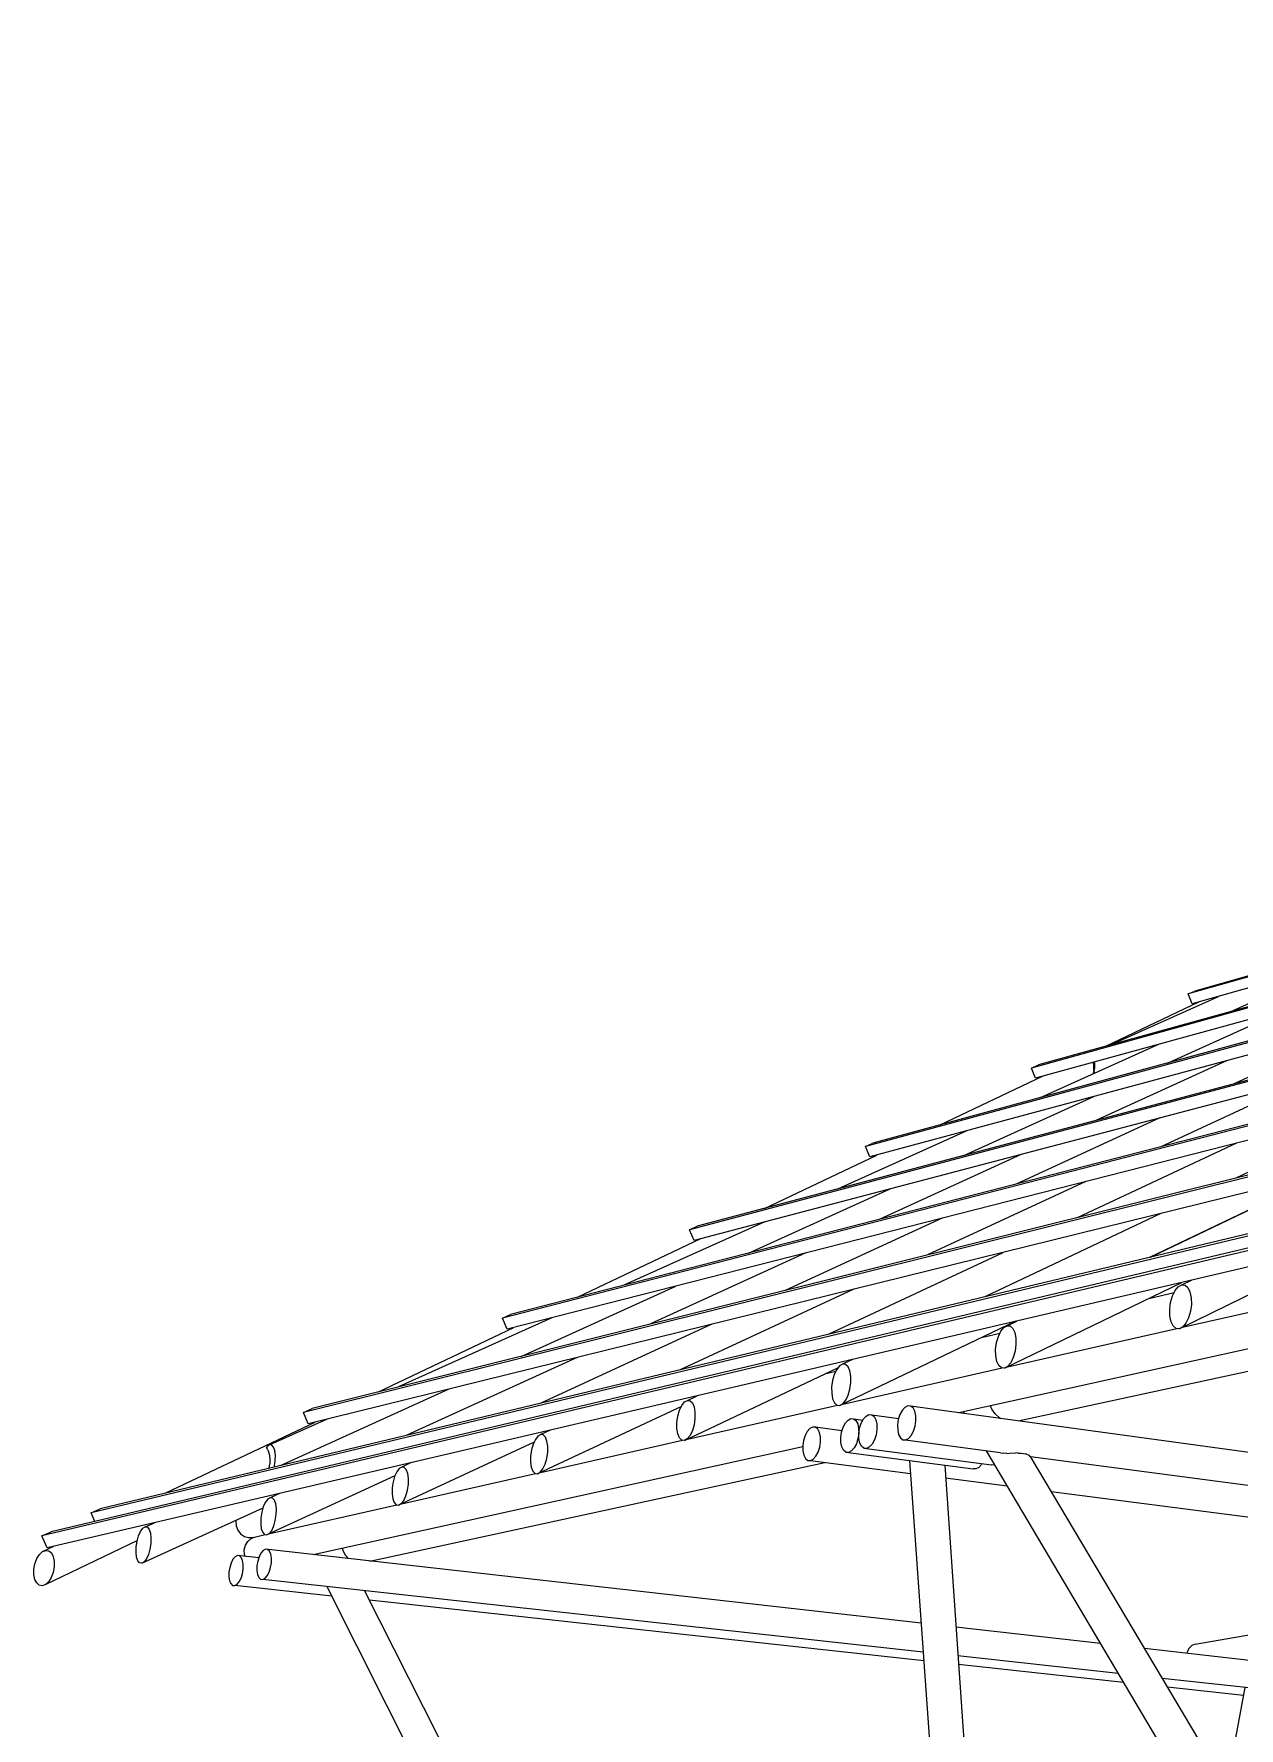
# Model space of a CAD drawing. Header units: millimetres. Extents: x -71878 to 121433, y -67383 to 83273.
# Drawn here: x -71878 to -53653, y 56076 to 81700 of the extents above; entities that cross this region are included whole.
import ezdxf

# ---------------------------------------------------------------- set-up
doc = ezdxf.new("R2010")
doc.units = ezdxf.units.MM
doc.header["$MEASUREMENT"] = 0
for name, color, linetype in [('COLUMNAS', 7, 'Continuous'), ('ENTIRADO', 7, 'Continuous'), ('Vigas', 7, 'Continuous')]:
    doc.layers.add(name, color=color, linetype=linetype)
for name, color, linetype, lineweight in [('COLUMNAS_Pluma_Nº__1', 7, 'Continuous', 0), ('ENTIRADO_Pluma_Nº__21', 7, 'Continuous', 5), ('Vigas_Pluma_Nº__21', 7, 'Continuous', 5)]:
    doc.layers.add(name, color=color, linetype=linetype, lineweight=lineweight)

# ---------------------------------------------------------------- blocks, each defined once
blk = doc.blocks.new('Elem Sección_5_3')
at = {"layer": 'COLUMNAS_Pluma_Nº__1', "linetype": 'Continuous'}
for p, q in [((-27223, -9047), (-27208, -9072)), ((-26873, -9638), (-19597, -21919)), ((-26206, -9724), (-19585, -20865)), ((-18666, -22411), (-18644, -22447)), ((-18681, -23465), (-13743, -31802)), ((-18026, -23487), (-13216, -31580)), ((-13717, -31806), (-13743, -31802)), ((-13661, -31808), (-13717, -31806)), ((-13581, -31810), (-13661, -31808)), ((-13485, -31811), (-13581, -31810)), ((-13382, -31811), (-13485, -31811)), ((-13281, -31810), (-13382, -31811)), ((-13194, -31808), (-13281, -31810)), ((-13152, -31807), (-13194, -31808))]:
    blk.add_line(p, q, dxfattribs=at)
blk = doc.blocks.new('Elem Sección_35_3')
at = {"layer": 'Vigas_Pluma_Nº__21', "linetype": 'Continuous'}
for p, q in [((-38230, -11240), (-38263, -11279)), ((-38196, -11221), (-38230, -11240)), ((-38164, -11225), (-38196, -11221)), ((-37874, -11258), (-38196, -11221)), ((-38137, -11251), (-38164, -11225)), ((-38117, -11296), (-38137, -11251)), ((-38324, -11473), (-38325, -11542)), ((-38312, -11401), (-38324, -11473)), ((-38291, -11335), (-38312, -11401)), ((-38263, -11279), (-38291, -11335)), ((-38141, -11564), (-38120, -11497)), ((-38120, -11497), (-38109, -11425)), ((-38108, -11356), (-38117, -11296)), ((-38109, -11425), (-38108, -11356)), ((-38325, -11542), (-38315, -11602)), ((-38315, -11602), (-38296, -11647)), ((-38296, -11647), (-38269, -11673)), ((-38269, -11673), (-38237, -11677)), ((-38237, -11677), (-38203, -11658)), ((-36770, -11837), (-38237, -11677)), ((-38203, -11658), (-38170, -11620)), ((-38170, -11620), (-38141, -11564)), ((-27818, -12812), (-36201, -11899)), ((-24797, -13141), (-27293, -12869)), ((-22985, -13339), (-24132, -13214))]:
    blk.add_line(p, q, dxfattribs=at)
blk = doc.blocks.new('Elem Sección_36_3')
at = {"layer": 'Vigas_Pluma_Nº__21', "linetype": 'Continuous'}
for p, q in [((-29036, -9280), (-29002, -9217)), ((-29002, -9217), (-28962, -9172)), ((-28962, -9172), (-28919, -9151)), ((-28919, -9151), (-28878, -9154)), ((-28878, -9154), (-28843, -9181)), ((-28878, -9154), (-28739, -9172)), ((-28843, -9181), (-28816, -9231)), ((-29072, -9435), (-29060, -9355)), ((-29071, -9513), (-29072, -9435)), ((-29060, -9355), (-29036, -9280)), ((-28812, -9456), (-28837, -9531)), ((-28816, -9231), (-28802, -9298)), ((-28800, -9375), (-28812, -9456)), ((-28802, -9298), (-28800, -9375)), ((-29057, -9579), (-29071, -9513)), ((-29031, -9629), (-29057, -9579)), ((-28995, -9657), (-29031, -9629)), ((-28954, -9661), (-28995, -9657)), ((-28995, -9657), (-27070, -9909)), ((-28911, -9639), (-28954, -9661)), ((-28871, -9594), (-28911, -9639)), ((-28837, -9531), (-28871, -9594)), ((-27028, -9912), (-27070, -9909)), ((-26985, -9891), (-27028, -9912)), ((-26945, -9847), (-26985, -9891)), ((-26937, -9833), (-26945, -9847))]:
    blk.add_line(p, q, dxfattribs=at)
blk = doc.blocks.new('Elem Sección_37_3')
at = {"layer": 'Vigas_Pluma_Nº__21', "linetype": 'Continuous'}
for p, q in [((-29611, -9408), (-29635, -9482)), ((-29578, -9345), (-29611, -9408)), ((-29538, -9301), (-29578, -9345)), ((-29496, -9279), (-29538, -9301)), ((-29455, -9282), (-29496, -9279)), ((-29054, -9336), (-29455, -9282)), ((-29420, -9310), (-29455, -9282)), ((-29394, -9359), (-29420, -9310)), ((-29380, -9426), (-29394, -9359)), ((-29379, -9503), (-29380, -9426)), ((-29635, -9482), (-29647, -9562)), ((-29647, -9562), (-29646, -9639)), ((-29646, -9639), (-29632, -9705)), ((-29632, -9705), (-29606, -9755)), ((-29488, -9764), (-29449, -9720)), ((-29449, -9720), (-29415, -9658)), ((-29415, -9658), (-29391, -9583)), ((-29391, -9583), (-29379, -9503)), ((-29606, -9755), (-29571, -9782)), ((-28017, -9984), (-29571, -9782)), ((-29571, -9782), (-29531, -9786)), ((-29531, -9786), (-29488, -9764)), ((-26556, -10173), (-27487, -10052)), ((-20071, -11012), (-25889, -10259))]:
    blk.add_line(p, q, dxfattribs=at)
blk = doc.blocks.new('Elem Sección_41_3')
at = {"layer": 'Vigas_Pluma_Nº__21', "linetype": 'Continuous'}
for p, q in [((-21633, -7817), (-27288, -9061)), ((-29647, -9580), (-37049, -11209)), ((-38076, -11067), (-38040, -11007)), ((-38040, -11007), (-37988, -10963)), ((-37988, -10963), (-37938, -10942)), ((-38093, -11135), (-38076, -11067)), ((-38089, -11206), (-38093, -11135)), ((-38078, -11235), (-38089, -11206))]:
    blk.add_line(p, q, dxfattribs=at)
blk = doc.blocks.new('Elem Sección_42_3')
at = {"layer": 'Vigas_Pluma_Nº__21', "linetype": 'Continuous'}
for p, q in [((-26389, -9184), (-21608, -8150)), ((-26788, -9010), (-26807, -8955)), ((-26739, -9080), (-26788, -9010)), ((-26671, -9139), (-26739, -9080)), ((-26671, -9139), (-26656, -9147)), ((-26654, -9148), (-26656, -9147)), ((-36196, -11305), (-29311, -9816)), ((-36591, -11160), (-36609, -11112)), ((-36556, -11224), (-36591, -11160)), ((-36556, -11224), (-36529, -11258)), ((-36523, -11268), (-36529, -11258))]:
    blk.add_line(p, q, dxfattribs=at)
blk = doc.blocks.new('Elem Sección_44_3')
at = {"layer": 'Vigas_Pluma_Nº__21', "linetype": 'Continuous'}
for p, q in [((-23714, -12561), (-20026, -11928)), ((-23833, -12679), (-23838, -12702)), ((-23805, -12625), (-23833, -12679)), ((-23764, -12584), (-23805, -12625)), ((-23714, -12561), (-23764, -12584))]:
    blk.add_line(p, q, dxfattribs=at)
blk = doc.blocks.new('Elem Sección_49_3')
at = {"layer": 'Vigas_Pluma_Nº__21', "linetype": 'Continuous'}
for p, q in [((-37868, -11241), (-37889, -11308)), ((-37840, -11185), (-37868, -11241)), ((-37807, -11145), (-37840, -11185)), ((-37772, -11127), (-37807, -11145)), ((-27858, -12247), (-37772, -11127)), ((-37739, -11131), (-37772, -11127)), ((-37712, -11156), (-37739, -11131)), ((-37692, -11202), (-37712, -11156)), ((-37683, -11262), (-37692, -11202)), ((-37683, -11332), (-37683, -11262)), ((-37901, -11379), (-37902, -11449)), ((-37902, -11449), (-37892, -11509)), ((-37889, -11308), (-37901, -11379)), ((-37892, -11509), (-37873, -11555)), ((-37778, -11566), (-37745, -11527)), ((-37745, -11527), (-37716, -11471)), ((-37716, -11471), (-37695, -11404)), ((-37695, -11404), (-37683, -11332)), ((-37873, -11555), (-37845, -11581)), ((-37845, -11581), (-37813, -11585)), ((-37813, -11585), (-37778, -11566)), ((-27827, -12682), (-37813, -11585)), ((-25145, -12554), (-27332, -12307)), ((-24877, -13006), (-27302, -12740)), ((-19966, -13139), (-24480, -12629)), ((-22807, -13234), (-24212, -13079))]:
    blk.add_line(p, q, dxfattribs=at)
blk = doc.blocks.new('Elem Sección_56_3')
at = {"layer": 'Vigas_Pluma_Nº__21', "linetype": 'Continuous'}
for p, q in [((-25066, -3519), (-23656, -2848)), ((-25246, -3800), (-25254, -3762)), ((-25245, -3869), (-25246, -3800)), ((-27570, -4709), (-26023, -3974)), ((-25245, -3869), (-25254, -3936)), ((-30227, -5973), (-28529, -5165)), ((-33053, -7316), (-31188, -6429)), ((-36064, -8747), (-34014, -7773)), ((-39278, -10275), (-37022, -9203)), ((-37734, -9623), (-37757, -9590)), ((-37734, -9623), (-37715, -9681)), ((-37715, -9681), (-37706, -9753)), ((-37718, -9902), (-37708, -9833)), ((-37706, -9753), (-37708, -9833)), ((-41097, -11659), (-39711, -10993)), ((-41258, -11345), (-41229, -11268)), ((-41229, -11268), (-41189, -11205)), ((-41189, -11205), (-41143, -11162)), ((-41143, -11162), (-40974, -11081)), ((-41143, -11162), (-41094, -11143)), ((-41094, -11143), (-41048, -11150)), ((-41048, -11150), (-41009, -11183)), ((-41009, -11183), (-40980, -11238)), ((-40980, -11238), (-40966, -11310)), ((-41274, -11510), (-41273, -11429)), ((-41259, -11582), (-41274, -11510)), ((-41273, -11429), (-41258, -11345)), ((-40982, -11476), (-41011, -11553)), ((-40966, -11392), (-40982, -11476)), ((-40966, -11310), (-40966, -11392)), ((-41231, -11637), (-41259, -11582)), ((-41192, -11670), (-41231, -11637)), ((-41146, -11678), (-41192, -11670)), ((-41097, -11659), (-41146, -11678)), ((-41050, -11616), (-41097, -11659)), ((-41011, -11553), (-41050, -11616))]:
    blk.add_line(p, q, dxfattribs=at)
blk = doc.blocks.new('Elem Sección_57_3')
at = {"layer": 'Vigas_Pluma_Nº__21', "linetype": 'Continuous'}
for p, q in [((-23907, -7769), (-21183, -7153)), ((-24416, -7334), (-24031, -7245)), ((-26923, -7917), (-26665, -7857)), ((-26551, -8367), (-23992, -7788)), ((-29291, -8468), (-29147, -8434)), ((-29041, -8930), (-26633, -8385)), ((-31391, -9462), (-29121, -8948)), ((-31531, -8988), (-31489, -8979)), ((-33612, -9964), (-31468, -9479)), ((-35714, -10439), (-33687, -9981)), ((-37707, -10890), (-35787, -10456)), ((-38216, -10685), (-38220, -10701)), ((-38220, -10701), (-38216, -10772)), ((-38216, -10772), (-38191, -10838)), ((-38191, -10838), (-38148, -10893)), ((-38148, -10893), (-38091, -10932)), ((-38091, -10932), (-38026, -10951)), ((-38026, -10951), (-37958, -10947)), ((-37958, -10947), (-37778, -10906))]:
    blk.add_line(p, q, dxfattribs=at)
blk = doc.blocks.new('Elem Sección_61_3')
at = {"layer": 'Vigas_Pluma_Nº__21', "linetype": 'Continuous'}
for p, q in [((-28058, -8958), (-28102, -8981)), ((-28016, -8961), (-28058, -8958)), ((-27980, -8989), (-28016, -8961)), ((-20119, -10042), (-28016, -8961)), ((-28202, -9165), (-28214, -9246)), ((-28177, -9089), (-28202, -9165)), ((-28143, -9026), (-28177, -9089)), ((-28102, -8981), (-28143, -9026)), ((-27953, -9039), (-27980, -8989)), ((-27938, -9107), (-27953, -9039)), ((-27948, -9266), (-27936, -9185)), ((-27936, -9185), (-27938, -9107)), ((-28214, -9246), (-28212, -9324)), ((-28212, -9324), (-28197, -9392)), ((-28197, -9392), (-28170, -9442)), ((-28170, -9442), (-28134, -9470)), ((-28134, -9470), (-28092, -9473)), ((-26657, -9667), (-28134, -9470)), ((-28092, -9473), (-28048, -9451)), ((-28048, -9451), (-28007, -9406)), ((-28007, -9406), (-27973, -9343)), ((-27973, -9343), (-27948, -9266)), ((-26657, -9667), (-26618, -9671)), ((-26561, -9677), (-26618, -9671)), ((-26561, -9677), (-26520, -9673)), ((-26520, -9673), (-26428, -9670)), ((-26396, -9672), (-26428, -9670)), ((-26396, -9672), (-26344, -9671)), ((-26344, -9671), (-26274, -9685)), ((-26266, -9689), (-26274, -9685)), ((-26266, -9689), (-26226, -9704)), ((-26207, -9724), (-26226, -9704)), ((-26207, -9724), (-26206, -9724)), ((-20095, -10539), (-26205, -9727))]:
    blk.add_line(p, q, dxfattribs=at)
blk = doc.blocks.new('Elem Sección_62_3')
at = {"layer": 'Vigas_Pluma_Nº__21', "linetype": 'Continuous'}
for p, q in [((-28788, -9295), (-28764, -9220)), ((-28764, -9220), (-28730, -9156)), ((-28730, -9156), (-28689, -9112)), ((-28689, -9112), (-28646, -9090)), ((-28646, -9090), (-28605, -9093)), ((-28605, -9093), (-28569, -9121)), ((-28605, -9093), (-28196, -9148)), ((-28569, -9121), (-28543, -9170)), ((-28543, -9170), (-28528, -9237)), ((-28800, -9375), (-28788, -9295)), ((-28799, -9453), (-28800, -9375)), ((-28784, -9520), (-28799, -9453)), ((-28563, -9471), (-28597, -9535)), ((-28539, -9396), (-28563, -9471)), ((-28526, -9315), (-28539, -9396)), ((-28528, -9237), (-28526, -9315)), ((-28758, -9570), (-28784, -9520)), ((-28722, -9598), (-28758, -9570)), ((-28681, -9601), (-28722, -9598)), ((-28722, -9598), (-26795, -9851)), ((-28638, -9579), (-28681, -9601)), ((-28597, -9535), (-28638, -9579)), ((-26753, -9855), (-26795, -9851)), ((-26746, -9851), (-26753, -9855))]:
    blk.add_line(p, q, dxfattribs=at)
blk = doc.blocks.new('Elem Sección_165_3')
at = {"layer": 'COLUMNAS_Pluma_Nº__1', "linetype": 'Continuous'}
for p, q in [((-28031, -9783), (-27166, -22078)), ((-27501, -9853), (-26652, -22169)), ((-26508, -24261), (-26499, -24385)), ((-26429, -25412), (-26391, -25958)), ((-26779, -27580), (-26773, -27676)), ((-26731, -28261), (-26693, -28801)), ((-26672, -29111), (-26662, -29253)), ((-26526, -31188), (-26520, -31273)), ((-26503, -31276), (-26520, -31273)), ((-26464, -31277), (-26503, -31276)), ((-26457, -31278), (-26464, -31277))]:
    blk.add_line(p, q, dxfattribs=at)
blk = doc.blocks.new('Elem Sección_167_3')
at = {"layer": 'COLUMNAS_Pluma_Nº__1', "linetype": 'Continuous'}
for p, q in [((-36843, -11691), (-33558, -18212)), ((-36274, -11754), (-32735, -18759)), ((-32489, -19246), (-32079, -20057)), ((-31988, -21326), (-31569, -22158)), ((-30038, -25196), (-29833, -25602)), ((-29681, -25904), (-29445, -26373)), ((-29297, -26666), (-29215, -26828)), ((-28646, -26852), (-28574, -26996)), ((-28841, -27572), (-28790, -27672)), ((-27982, -29275), (-26984, -31255)), ((-26961, -31257), (-26984, -31255)), ((-26912, -31259), (-26961, -31257)), ((-26843, -31260), (-26912, -31259)), ((-26760, -31260), (-26843, -31260)), ((-26672, -31260), (-26760, -31260)), ((-26587, -31259), (-26672, -31260)), ((-26521, -31257), (-26587, -31259))]:
    blk.add_line(p, q, dxfattribs=at)
blk = doc.blocks.new('Elem Sección_168_3')
at = {"layer": 'COLUMNAS_Pluma_Nº__1', "linetype": 'Continuous'}
for p, q in [((-21334, -6509), (-21354, -6623)), ((-21629, -8155), (-21644, -8236)), ((-22054, -8247), (-22327, -9740)), ((-21665, -8354), (-21923, -9795)), ((-22502, -10697), (-22815, -12407)), ((-22095, -10750), (-22379, -12332)), ((-22457, -12766), (-22473, -12856)), ((-22963, -13217), (-23238, -14719)), ((-22546, -13262), (-22907, -15275)), ((-23385, -15525), (-24077, -19307)), ((-23052, -16087), (-23635, -19335)), ((-24158, -19746), (-24581, -22061)), ((-23714, -19773), (-24110, -21979)), ((-24971, -24193), (-24990, -24299)), ((-24510, -24206), (-24890, -26328)), ((-25590, -27577), (-25608, -27675)), ((-25126, -27643), (-25132, -27674)), ((-25715, -28257), (-25813, -28794)), ((-25236, -28255), (-25332, -28791)), ((-25869, -29103), (-25969, -29648)), ((-25388, -29098), (-25485, -29642)), ((-26029, -29977), (-26042, -30049)), ((-25544, -29969), (-25643, -30521))]:
    blk.add_line(p, q, dxfattribs=at)
blk = doc.blocks.new('Elem Sección_176_3')
at = {"layer": 'Vigas_Pluma_Nº__21', "linetype": 'Continuous'}
for p, q in [((-23954, -7792), (-21251, -6469)), ((-24016, -7215), (-23968, -7157)), ((-23968, -7157), (-23916, -7129)), ((-23916, -7129), (-23767, -7057)), ((-23916, -7129), (-23867, -7134)), ((-23867, -7134), (-23824, -7170)), ((-23824, -7170), (-23792, -7235)), ((-24098, -7498), (-24084, -7394)), ((-24084, -7394), (-24056, -7296)), ((-24056, -7296), (-24016, -7215)), ((-23792, -7235), (-23774, -7322)), ((-23771, -7423), (-23785, -7527)), ((-23774, -7322), (-23771, -7423)), ((-24096, -7598), (-24098, -7498)), ((-24078, -7685), (-24096, -7598)), ((-24046, -7750), (-24078, -7685)), ((-23814, -7625), (-23854, -7706)), ((-23785, -7527), (-23814, -7625)), ((-24003, -7787), (-24046, -7750)), ((-23954, -7792), (-24003, -7787)), ((-23902, -7764), (-23954, -7792)), ((-23854, -7706), (-23902, -7764))]:
    blk.add_line(p, q, dxfattribs=at)
blk = doc.blocks.new('Elem Sección_177_3')
at = {"layer": 'Vigas_Pluma_Nº__21', "linetype": 'Continuous'}
for p, q in [((-24390, -6710), (-21708, -5427)), ((-26597, -8389), (-23913, -7091)), ((-26557, -7746), (-26408, -7675)), ((-26717, -8002), (-26689, -7907)), ((-26689, -7907), (-26651, -7828)), ((-26651, -7828), (-26605, -7773)), ((-26605, -7773), (-26557, -7746)), ((-26557, -7746), (-26510, -7750)), ((-26510, -7750), (-26470, -7786)), ((-26470, -7786), (-26441, -7849)), ((-26441, -7849), (-26424, -7934)), ((-26424, -7934), (-26423, -8032)), ((-26731, -8103), (-26717, -8002)), ((-26729, -8200), (-26731, -8103)), ((-26437, -8133), (-26464, -8228)), ((-26423, -8032), (-26437, -8133)), ((-26713, -8285), (-26729, -8200)), ((-26684, -8348), (-26713, -8285)), ((-26644, -8384), (-26684, -8348)), ((-26597, -8389), (-26644, -8384)), ((-26549, -8363), (-26597, -8389)), ((-26503, -8307), (-26549, -8363)), ((-26464, -8228), (-26503, -8307))]:
    blk.add_line(p, q, dxfattribs=at)
blk = doc.blocks.new('Elem Sección_178_3')
at = {"layer": 'Vigas_Pluma_Nº__21', "linetype": 'Continuous'}
for p, q in [((-20676, -4367), (-23098, -5513)), ((-21724, -5431), (-24406, -6713)), ((-24231, -6049), (-26895, -7309)), ((-26424, -7678), (-29087, -8952)), ((-29134, -8406), (-29170, -8482)), ((-29090, -8352), (-29134, -8406)), ((-29044, -8327), (-29090, -8352)), ((-28897, -8257), (-29044, -8327)), ((-29001, -8331), (-29044, -8327)), ((-28963, -8366), (-29001, -8331)), ((-28936, -8428), (-28963, -8366)), ((-28921, -8511), (-28936, -8428)), ((-29197, -8574), (-29211, -8672)), ((-29211, -8672), (-29210, -8767)), ((-29170, -8482), (-29197, -8574)), ((-28961, -8796), (-28934, -8704)), ((-28934, -8704), (-28921, -8606)), ((-28921, -8606), (-28921, -8511)), ((-29210, -8767), (-29196, -8850)), ((-29196, -8850), (-29168, -8912)), ((-29168, -8912), (-29131, -8947)), ((-29131, -8947), (-29087, -8952)), ((-29087, -8952), (-29041, -8927)), ((-29041, -8927), (-28998, -8873)), ((-28998, -8873), (-28961, -8796))]:
    blk.add_line(p, q, dxfattribs=at)
blk = doc.blocks.new('Elem Sección_179_3')
at = {"layer": 'Vigas_Pluma_Nº__21', "linetype": 'Continuous'}
for p, q in [((-25492, -6110), (-23083, -4981)), ((-29260, -7876), (-26616, -6637)), ((-31437, -9483), (-29116, -8385)), ((-31511, -9025), (-31476, -8951)), ((-31476, -8951), (-31435, -8899)), ((-31435, -8899), (-31391, -8875)), ((-31391, -8875), (-31245, -8806)), ((-31391, -8875), (-31350, -8880)), ((-31350, -8880), (-31315, -8914)), ((-31315, -8914), (-31290, -8974)), ((-31551, -9210), (-31537, -9115)), ((-31551, -9302), (-31551, -9210)), ((-31537, -9115), (-31511, -9025)), ((-31277, -9147), (-31291, -9243)), ((-31290, -8974), (-31277, -9055)), ((-31277, -9055), (-31277, -9147)), ((-31538, -9383), (-31551, -9302)), ((-31513, -9443), (-31538, -9383)), ((-31478, -9478), (-31513, -9443)), ((-31437, -9483), (-31478, -9478)), ((-31393, -9459), (-31437, -9483)), ((-31352, -9407), (-31393, -9459)), ((-31316, -9332), (-31352, -9407)), ((-31291, -9243), (-31316, -9332))]:
    blk.add_line(p, q, dxfattribs=at)
blk = doc.blocks.new('Elem Sección_180_3')
at = {"layer": 'Vigas_Pluma_Nº__21', "linetype": 'Continuous'}
for p, q in [((-22057, -4028), (-24243, -5043)), ((-25367, -5565), (-27760, -6676)), ((-28876, -7194), (-31499, -8412)), ((-31483, -8966), (-33657, -9985)), ((-33690, -9467), (-33724, -9539)), ((-33651, -9416), (-33690, -9467)), ((-33610, -9392), (-33651, -9416)), ((-33465, -9325), (-33610, -9392)), ((-33571, -9398), (-33610, -9392)), ((-33538, -9431), (-33571, -9398)), ((-33515, -9490), (-33538, -9431)), ((-33763, -9718), (-33764, -9808)), ((-33749, -9625), (-33763, -9718)), ((-33724, -9539), (-33749, -9625)), ((-33517, -9752), (-33504, -9659)), ((-33503, -9569), (-33515, -9490)), ((-33504, -9659), (-33503, -9569)), ((-33764, -9808), (-33752, -9887)), ((-33752, -9887), (-33729, -9946)), ((-33729, -9946), (-33696, -9980)), ((-33696, -9980), (-33657, -9985)), ((-33657, -9985), (-33616, -9962)), ((-33616, -9962), (-33576, -9911)), ((-33576, -9911), (-33542, -9839)), ((-33542, -9839), (-33517, -9752))]:
    blk.add_line(p, q, dxfattribs=at)
blk = doc.blocks.new('Elem Sección_181_3')
at = {"layer": 'Vigas_Pluma_Nº__21', "linetype": 'Continuous'}
for p, q in [((-21136, -3171), (-23125, -4087)), ((-24247, -4604), (-26420, -5604)), ((-27537, -6119), (-29912, -7213)), ((-31020, -7723), (-33619, -8920)), ((-33710, -9508), (-35759, -10460)), ((-35787, -9955), (-35819, -10025)), ((-35749, -9906), (-35787, -9955)), ((-35710, -9883), (-35749, -9906)), ((-35567, -9817), (-35710, -9883)), ((-35673, -9888), (-35710, -9883)), ((-35643, -9921), (-35673, -9888)), ((-35621, -9979), (-35643, -9921)), ((-35610, -10055), (-35621, -9979)), ((-35857, -10199), (-35858, -10287)), ((-35843, -10109), (-35857, -10199)), ((-35819, -10025), (-35843, -10109)), ((-35649, -10318), (-35625, -10234)), ((-35625, -10234), (-35611, -10143)), ((-35611, -10143), (-35610, -10055)), ((-35858, -10287), (-35848, -10364)), ((-35848, -10364), (-35826, -10421)), ((-35826, -10421), (-35795, -10455)), ((-35795, -10455), (-35759, -10460)), ((-35759, -10460), (-35719, -10437)), ((-35719, -10437), (-35682, -10389)), ((-35682, -10389), (-35649, -10318))]:
    blk.add_line(p, q, dxfattribs=at)
blk = doc.blocks.new('Elem Sección_182_3')
at = {"layer": 'Vigas_Pluma_Nº__21', "linetype": 'Continuous'}
for p, q in [((-23239, -3738), (-25217, -4642)), ((-26333, -5152), (-28492, -6139)), ((-29601, -6646), (-31958, -7723)), ((-33056, -8225), (-35632, -9402)), ((-35816, -10018), (-37751, -10911)), ((-37805, -10485), (-37829, -10567)), ((-37774, -10417), (-37805, -10485)), ((-37738, -10370), (-37774, -10417)), ((-37701, -10348), (-37738, -10370)), ((-37559, -10283), (-37701, -10348)), ((-37666, -10353), (-37701, -10348)), ((-37637, -10385), (-37666, -10353)), ((-37617, -10442), (-37637, -10385)), ((-37607, -10516), (-37617, -10442)), ((-37842, -10656), (-37844, -10741)), ((-37844, -10741), (-37835, -10816)), ((-37829, -10567), (-37842, -10656)), ((-37646, -10773), (-37623, -10691)), ((-37623, -10691), (-37609, -10602)), ((-37609, -10602), (-37607, -10516)), ((-37835, -10816), (-37814, -10872)), ((-37814, -10872), (-37786, -10905)), ((-37786, -10905), (-37751, -10911)), ((-37751, -10911), (-37714, -10889)), ((-37714, -10889), (-37678, -10841)), ((-37678, -10841), (-37646, -10773))]:
    blk.add_line(p, q, dxfattribs=at)
blk = doc.blocks.new('Elem Sección_183_3')
at = {"layer": 'Vigas_Pluma_Nº__21', "linetype": 'Continuous'}
for p, q in [((-24131, -3774), (-22325, -2954)), ((-27214, -5172), (-25246, -4280)), ((-30467, -6649), (-28323, -5676)), ((-33905, -8209), (-31567, -7148)), ((-37544, -9860), (-34993, -8702)), ((-39642, -11338), (-37809, -10499)), ((-39591, -10789), (-39451, -10725)), ((-39727, -11089), (-39714, -11003)), ((-39714, -11003), (-39691, -10923)), ((-39691, -10923), (-39661, -10856)), ((-39661, -10856), (-39626, -10810)), ((-39626, -10810), (-39591, -10789)), ((-39591, -10789), (-39558, -10794)), ((-39558, -10794), (-39531, -10826)), ((-39531, -10826), (-39512, -10881)), ((-39512, -10881), (-39503, -10954)), ((-39503, -10954), (-39506, -11038)), ((-39729, -11172), (-39727, -11089)), ((-39721, -11245), (-39729, -11172)), ((-39702, -11300), (-39721, -11245)), ((-39572, -11271), (-39607, -11317)), ((-39542, -11204), (-39572, -11271)), ((-39519, -11124), (-39542, -11204)), ((-39506, -11038), (-39519, -11124)), ((-39675, -11332), (-39702, -11300)), ((-39642, -11338), (-39675, -11332)), ((-39607, -11317), (-39642, -11338))]:
    blk.add_line(p, q, dxfattribs=at)
blk = doc.blocks.new('Elem Sección_201_3')
at = {"layer": 'ENTIRADO_Pluma_Nº__21', "linetype": 'Continuous'}
for p, q in [((2031, -707), (-41152, -10926)), ((2181, -624), (-41013, -10864)), ((2140, -998), (-41074, -11105)), ((-41152, -10926), (-41013, -10864)), ((-41074, -11105), (-41152, -10926))]:
    blk.add_line(p, q, dxfattribs=at)
blk = doc.blocks.new('Elem Sección_229_3')
at = {"layer": 'Vigas_Pluma_Nº__21', "linetype": 'Continuous'}
for p, q in [((-21494, -2241), (-23145, -2985)), ((-24260, -3488), (-26056, -4297)), ((-27166, -4797), (-29121, -5679)), ((-30222, -6175), (-32351, -7135)), ((-33442, -7627), (-35759, -8671)), ((-36838, -9157), (-37708, -9549)), ((-37742, -9570), (-37757, -9590)), ((-37708, -9549), (-37742, -9570)), ((-37676, -9554), (-37708, -9549)), ((-37649, -9584), (-37676, -9554)), ((-37630, -9635), (-37649, -9584)), ((-37621, -9704), (-37630, -9635)), ((-37623, -9783), (-37621, -9704)), ((-37641, -9883), (-37635, -9865)), ((-37635, -9865), (-37623, -9783))]:
    blk.add_line(p, q, dxfattribs=at)
blk = doc.blocks.new('Elem Sección_230_3')
at = {"layer": 'Vigas_Pluma_Nº__21', "linetype": 'Continuous'}
for p, q in [((-20518, -1527), (-20505, -1537)), ((-20505, -1537), (-20483, -1577)), ((-22246, -2266), (-20734, -1589)), ((-20483, -1577), (-20470, -1631)), ((-20477, -1763), (-20478, -1766)), ((-20468, -1696), (-20477, -1763)), ((-20470, -1631), (-20468, -1696)), ((-25004, -3502), (-23360, -2765)), ((-25234, -3840), (-25244, -3911)), ((-25239, -3757), (-25235, -3773)), ((-25235, -3773), (-25234, -3840)), ((-25244, -3911), (-25250, -3934))]:
    blk.add_line(p, q, dxfattribs=at)
blk = doc.blocks.new('Elem Sección_248_3')
at = {"layer": 'ENTIRADO_Pluma_Nº__21', "linetype": 'Continuous'}
for p, q in [((27409, 11792), (-23720, -2684)), ((27322, 11742), (-23820, -2728)), ((27403, 11502), (-23759, -2877)), ((-23820, -2728), (-23720, -2684)), ((-23759, -2877), (-23820, -2728))]:
    blk.add_line(p, q, dxfattribs=at)
blk = doc.blocks.new('Elem Sección_249_3')
at = {"layer": 'ENTIRADO_Pluma_Nº__21', "linetype": 'Continuous'}
for p, q in [((23919, 10067), (-26189, -3849)), ((24013, 10121), (-26084, -3802)), ((24003, 9820), (-26126, -4002)), ((-26189, -3849), (-26084, -3802)), ((-26126, -4002), (-26189, -3849))]:
    blk.add_line(p, q, dxfattribs=at)
blk = doc.blocks.new('Elem Sección_250_3')
at = {"layer": 'ENTIRADO_Pluma_Nº__21', "linetype": 'Continuous'}
for p, q in [((20296, 8284), (-28698, -5035)), ((20399, 8342), (-28588, -4986)), ((20384, 8029), (-28633, -5193)), ((-28698, -5035), (-28588, -4986)), ((-28633, -5193), (-28698, -5035))]:
    blk.add_line(p, q, dxfattribs=at)
blk = doc.blocks.new('Elem Sección_251_3')
at = {"layer": 'ENTIRADO_Pluma_Nº__21', "linetype": 'Continuous'}
for p, q in [((16545, 6445), (-31243, -6242)), ((16433, 6382), (-31359, -6294)), ((16526, 6120), (-31291, -6456)), ((-31359, -6294), (-31243, -6242)), ((-31291, -6456), (-31359, -6294))]:
    blk.add_line(p, q, dxfattribs=at)
blk = doc.blocks.new('Elem Sección_252_3')
at = {"layer": 'ENTIRADO_Pluma_Nº__21', "linetype": 'Continuous'}
for p, q in [((12427, 4419), (-34065, -7577)), ((12305, 4350), (-34187, -7632)), ((12402, 4080), (-34116, -7799)), ((-34187, -7632), (-34065, -7577)), ((-34116, -7799), (-34187, -7632))]:
    blk.add_line(p, q, dxfattribs=at)
blk = doc.blocks.new('Elem Sección_253_3')
at = {"layer": 'ENTIRADO_Pluma_Nº__21', "linetype": 'Continuous'}
for p, q in [((7883, 2174), (-37197, -9056)), ((8016, 2248), (-37068, -8998)), ((7985, 1894), (-37124, -9228)), ((-37197, -9056), (-37068, -8998)), ((-37124, -9228), (-37197, -9056))]:
    blk.add_line(p, q, dxfattribs=at)
blk = doc.blocks.new('Elem Sección_254_3')
at = {"layer": 'ENTIRADO_Pluma_Nº__21', "linetype": 'Continuous'}
for p, q in [((3134, -164), (-40409, -10575)), ((3281, -83), (-40272, -10513)), ((-40409, -10575), (-40272, -10513)), ((-40352, -10707), (-40409, -10575))]:
    blk.add_line(p, q, dxfattribs=at)

msp = doc.modelspace()

# ---------------------------------------------------------------- block references
at = {"layer": 'COLUMNAS', "lineweight": 0}
for name in ['Elem Sección_168_3', 'Elem Sección_5_3', 'Elem Sección_165_3', 'Elem Sección_167_3']:
    msp.add_blockref(name, (-30603.929, 69907.695), dxfattribs=at)
at = {"layer": 'ENTIRADO', "lineweight": 0}
for name in ['Elem Sección_248_3', 'Elem Sección_249_3', 'Elem Sección_250_3', 'Elem Sección_251_3', 'Elem Sección_252_3', 'Elem Sección_253_3', 'Elem Sección_254_3', 'Elem Sección_201_3']:
    msp.add_blockref(name, (-30603.929, 69907.695), dxfattribs=at)
at = {"layer": 'Vigas', "lineweight": 0}
for name in ['Elem Sección_176_3', 'Elem Sección_177_3', 'Elem Sección_178_3', 'Elem Sección_179_3', 'Elem Sección_180_3', 'Elem Sección_181_3', 'Elem Sección_57_3', 'Elem Sección_182_3', 'Elem Sección_183_3', 'Elem Sección_41_3', 'Elem Sección_42_3', 'Elem Sección_229_3', 'Elem Sección_56_3', 'Elem Sección_230_3', 'Elem Sección_44_3', 'Elem Sección_36_3', 'Elem Sección_62_3', 'Elem Sección_61_3', 'Elem Sección_37_3', 'Elem Sección_35_3', 'Elem Sección_49_3']:
    msp.add_blockref(name, (-30603.929, 69907.695), dxfattribs=at)

doc.saveas('drawing.dxf')
